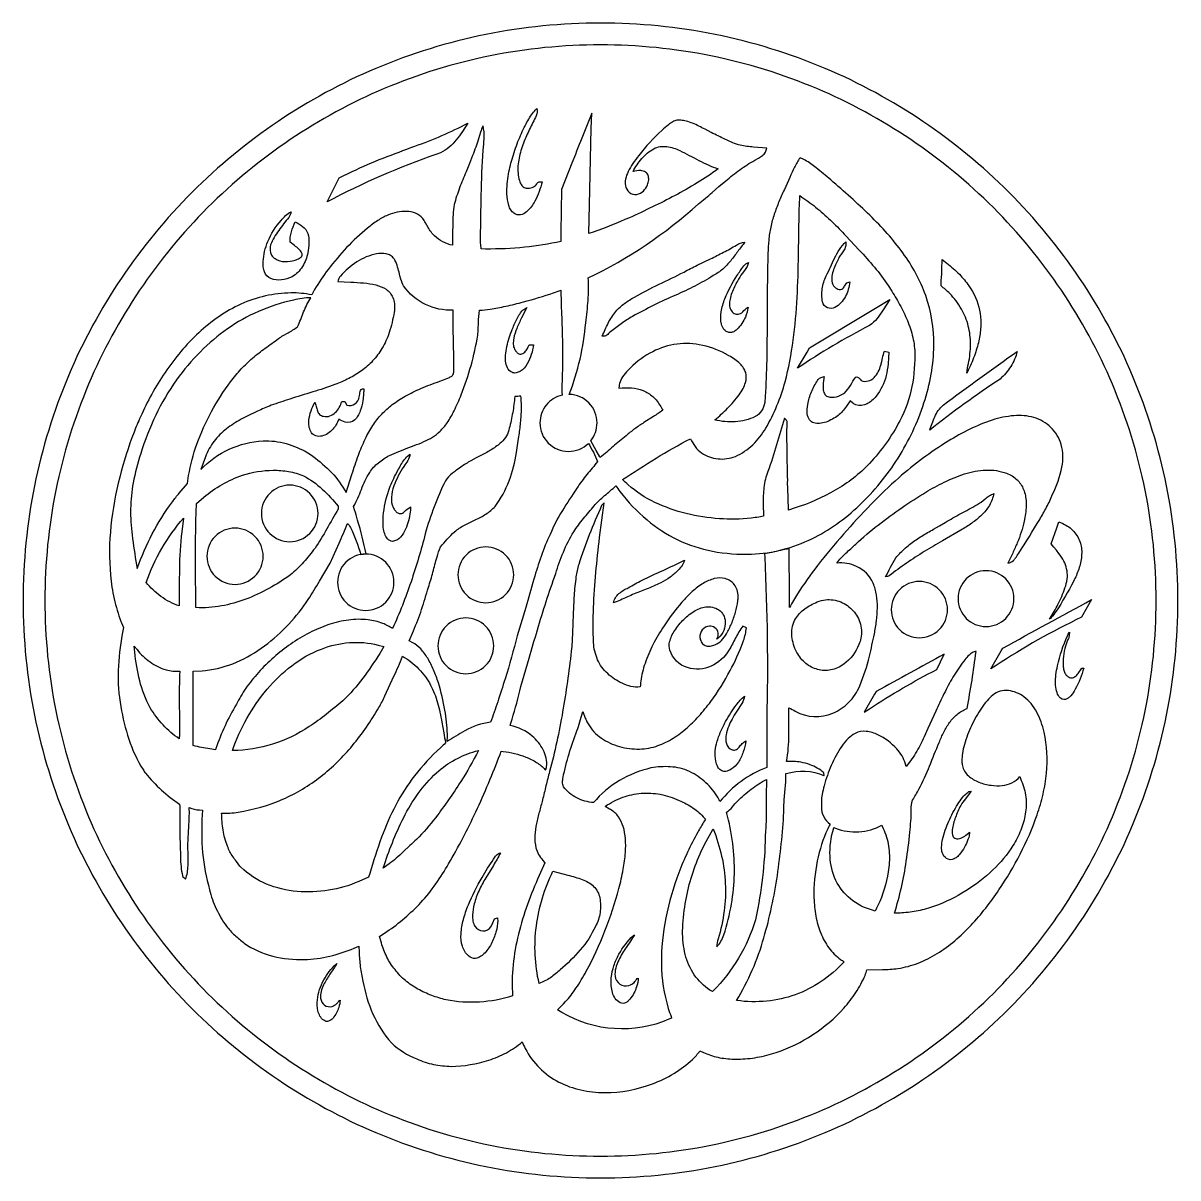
# Model space of a CAD drawing. Extents: x 1.5 to 37.9, y 1.5 to 37.9.
import ezdxf

# ---------------------------------------------------------------- set-up
doc = ezdxf.new("R2010")
doc.units = 0
doc.header["$LTSCALE"] = 100
doc.layers.add('LAYER_1', color=1, linetype='CONTINUOUS')

msp = doc.modelspace()

# ---------------------------------------------------------------- linework, layer by layer
at = {"layer": 'LAYER_1', "color": 2}
for points in [[(37.889764, 19.685039, 0.100596), (36.459146, 26.77114, 0.096579), (32.557723, 32.557723, 0.096579), (26.77114, 36.459146, 0.100596), (19.685039, 37.889764, 0.100596), (12.598939, 36.459146, 0.096579), (6.812355, 32.557723, 0.096579), (2.910932, 26.77114, 0.100596), (1.480315, 19.685039, 0.100596), (2.910932, 12.598939, 0.096579), (6.812355, 6.812355, 0.096579), (12.598939, 2.910932, 0.100596), (19.685039, 1.480315, 0.100596), (26.77114, 2.910932, 0.096579), (32.557723, 6.812355, 0.096579), (36.459146, 12.598939, 0.100596), (37.889764, 19.685039)], [(18.700002, 26.184245, 0.032602), (19.039236, 27.294595, 0.038583), (19.217823, 28.441378, 0.019825), (19.293013, 29.147851, 0.027477), (19.301186, 29.858001, 0.070875), (22.774091, 32.187256, 0.007635), (23.203845, 32.550129), (23.417088, 32.734056), (23.631965, 32.915863, -0.017192), (24.074796, 33.261778, -0.029543), (24.548684, 33.565194), (24.670416, 33.634263, 0.037776), (24.789441, 33.714825, 0.083118), (24.882211, 33.816738, 0.124661), (24.925178, 33.949862), (24.506662, 33.981463, -0.025042), (24.091005, 34.035949, -0.036873), (23.623929, 34.220246, -0.002905), (23.17238, 34.441321), (22.980541, 34.541495, 0.007275), (22.787282, 34.641537, 0.053886), (22.384472, 34.797337, 0.033513), (22.217911, 34.829697, 0.077262), (22.087528, 34.825963, 0.081996), (21.967141, 34.779132, 0.040225), (21.83057, 34.682202, 0.011584), (21.623087, 34.505946, 0.040263), (20.891528, 33.720206, 0.020355), (20.705064, 33.461686, 0.032472), (20.558629, 33.207136, 0.057985), (20.472952, 32.970959, 0.112128), (20.468761, 32.767557, 0.155774), (20.590595, 32.557896, 0.220157), (20.829721, 32.488942, 0.158618), (21.035761, 32.595147, 0.107586), (21.16881, 32.794169, 0.073423), (21.203772, 32.943287, 0.105217), (21.187359, 33.083681, 0.155335), (21.107525, 33.190726, 0.141613), (20.952229, 33.239794, 0.082208), (20.710725, 33.20559, -0.056051), (20.984651, 33.616547, -0.092802), (21.364006, 33.928612, -0.089437), (21.566641, 33.995417, -0.068018), (21.77796, 33.995561, -0.075017), (22.186193, 33.869223, -0.007502), (22.781038, 33.562061, 0.038997), (23.393046, 33.293311, -0.020631), (22.730086, 32.849016, -0.015364), (22.036834, 32.453554, -0.01011), (21.323457, 32.093439, -0.004935), (20.60012, 31.755186), (20.453493, 31.692766, -0.022737), (19.312873, 31.25366), (19.335483, 32.155272), (19.395477, 34.569658), (19.407171, 35.053627), (19.220373, 34.572676, -0.00238), (18.891768, 33.751455), (18.782468, 33.47762), (18.454824, 32.647576), (18.437209, 31.297102), (18.433424, 31.006873, -0.03143), (17.296458, 30.819941, -0.027712), (16.061788, 30.767003), (15.92363, 30.768454), (15.907352, 30.911819, -0.023755), (15.899656, 31.055592, 0.001376), (15.919204, 32.11683), (15.92615, 32.470512, -0.014066), (15.990647, 33.883389), (16.003451, 34.075587, 0.009749), (16.016255, 34.268602, 0.079099), (15.981385, 34.650545, 0.036387), (15.901768, 34.446837), (15.839722, 34.237, -0.017187), (15.653229, 33.717353), (15.549964, 33.461058), (15.444566, 33.205522, 0.008973), (15.241012, 32.691953, 0.02207), (15.069842, 32.167096, 0.030847), (15.024892, 31.527573, 0.001111), (15.020805, 30.885597, -0.150524), (14.455246, 31.182543, -0.059851), (14.34379, 31.304527, -0.027417), (14.254052, 31.445807), (14.170708, 31.591997, 0.034978), (14.078437, 31.728712, 0.128361), (13.85442, 31.893304, 0.087752), (13.570331, 31.950913, 0.107139), (12.981464, 31.835863, 0.041098), (12.667289, 31.666284, 0.026873), (12.338285, 31.427564, 0.034122), (11.680035, 30.810275, 0.025932), (11.095204, 30.119137, 0.032902), (10.67228, 29.48929, 0.010021), (10.581327, 29.320229, 0.053998), (9.929056, 29.382427, 0.105219), (8.346799, 29.027286, 0.043611), (7.649844, 28.632775, 0.036748), (7.018049, 28.126392, 0.030769), (6.453197, 27.532706, 0.026117), (5.957071, 26.876284, 0.043514), (5.178129, 25.4735, 0.012873), (4.977463, 24.992352, 0.030355), (4.526469, 23.577534, 0.036239), (4.250328, 22.038122, 0.048847), (4.235104, 20.484632, 0.03166), (4.35223, 19.737143, 0.037588), (4.566859, 19.027577), (4.584006, 18.98425), (4.64517, 18.832257), (4.60798, 18.625162, 0.035466), (4.476812, 17.482648, 0.059372), (4.56286, 16.337971, 0.040562), (4.813561, 15.30908, 0.060335), (5.264088, 14.352519, 0.017535), (5.341764, 14.238899, 0.072376), (6.415347, 13.259372, -0.014262), (6.419908, 12.719114, 0.016415), (6.426808, 12.178548, -0.008604), (6.439077, 11.736248), (6.442405, 11.588674, 0.046498), (6.504178, 11.003296, 0.129593), (6.546268, 10.946767), (6.600617, 10.899229, 0.052136), (6.659257, 11.109398, 0.033118), (6.681119, 11.325646, 0.01104), (6.681158, 11.653705), (6.680711, 11.762279, -0.017956), (6.681945, 12.111148, -0.003294), (6.710151, 12.633382, 0.020393), (6.720485, 13.156018, 0.098974), (7.044981, 13.079994), (7.138269, 13.078205), (7.128269, 12.926516, 0.039622), (7.14089, 11.734842, 0.048855), (7.362324, 10.565777, 0.060264), (7.568824, 9.964053, 0.0414), (7.893013, 9.415044, 0.057032), (8.155429, 9.131515, 0.003623), (8.450944, 8.881086, 0.092576), (9.355063, 8.471695, 0.067735), (10.345405, 8.365108, 0.058448), (11.150498, 8.470058, 0.035595), (11.923743, 8.724055), (12.068731, 8.782192), (12.074872, 8.598648, 0.023251), (12.110477, 8.137154, 0.032039), (12.196822, 7.682405, 0.061484), (12.511203, 6.647044, 0.077066), (13.093653, 5.738363, 0.099089), (13.89677, 5.236006, 0.07274), (14.422555, 5.060563, 0.028687), (14.976127, 4.993001, 0.071098), (16.163298, 5.192827, 0.044545), (16.717322, 5.42851, 0.051922), (17.216026, 5.76615, 0.022309), (17.313497, 5.558736, 0.156002), (18.372327, 4.502888, 0.064216), (19.064417, 4.253143, 0.053928), (19.812654, 4.169851, 0.091141), (21.320663, 4.445638, 0.046324), (22.001982, 4.77622, 0.052949), (22.58254, 5.216263, 0.043186), (22.819859, 5.481736), (22.931328, 5.437103), (23.042663, 5.390094, 0.058894), (23.508375, 5.260544, 0.043041), (24.024123, 5.224351, 0.041319), (24.622741, 5.28248, 0.03606), (25.225858, 5.437035, 0.064078), (26.380322, 5.998116, 0.065708), (27.356981, 6.832974, 0.037985), (27.737841, 7.329751, 0.043673), (28.0253, 7.866989, 0.036779), (28.085882, 8.043644), (28.573511, 8.049643, 0.030154), (29.059532, 8.08406, 0.056701), (29.698006, 8.252298, 0.046508), (30.297495, 8.552653, 0.036614), (30.855153, 8.959427, 0.028601), (31.368132, 9.446921, 0.040631), (32.24866, 10.561274, 0.028267), (32.916301, 11.690125, 0.037205), (33.451234, 12.927601, 0.025357), (33.638822, 13.580332, 0.031605), (33.749677, 14.240313, 0.079353), (33.67066, 15.536111, 0.066791), (33.438809, 16.167069, 0.048235), (33.260525, 16.43298, 0.060082), (33.035232, 16.648576, 0.132375), (32.546872, 16.84259, 0.089454), (32.287687, 16.82481, 0.111041), (32.053784, 16.70519, 0.040087), (31.872469, 16.52478, 0.027825), (31.695667, 16.294655, 0.040935), (31.380623, 15.73869, 0.041571), (31.158694, 15.144161, 0.028982), (31.098285, 14.86583, 0.042618), (31.079919, 14.617933, 0.049213), (31.096089, 14.476959, 0.153235), (31.282405, 14.160392, 0.093296), (31.614547, 13.957658, 0.061361), (32.001573, 13.858724, 0.062568), (32.352543, 13.853559, 0.079626), (32.658528, 13.94026, 0.107166), (32.908938, 14.130763, 0.034879), (32.95224, 14.011558, -0.076729), (33.094932, 13.481618, -0.068171), (33.079184, 12.952994, -0.054784), (32.933823, 12.43966, -0.043007), (32.687678, 11.955591, -0.062761), (32.056726, 11.190659, -0.051175), (31.199515, 10.526278, -0.054582), (30.211451, 10.046239, -0.032979), (29.698162, 9.901531, -0.039282), (29.187938, 9.834331, -0.01922), (28.952556, 9.825408, 0.03978), (29.325081, 11.465727, 0.013417), (29.439897, 12.375715, 0.022277), (29.484009, 13.090212, -0.081393), (29.523209, 13.385402, 0.012382), (29.723547, 13.738918, 0.025996), (30.060609, 14.465521, -0.002794), (30.36144, 15.208346, -0.01764), (30.510367, 15.534784, -0.039057), (30.693258, 15.839723, -0.063743), (30.929484, 16.095715, -0.083503), (31.238413, 16.275312), (31.241435, 16.28412, 0.016074), (31.525868, 18.072383), (31.526641, 18.078237, 0.102987), (31.404449, 18.038999, 0.066341), (31.304681, 17.962115, 0.019663), (31.176849, 17.816316), (31.135435, 17.76876, 0.030827), (30.798544, 17.270592, 0.019186), (30.513347, 16.741572, 0.007505), (30.256141, 16.196819), (30.130629, 15.923268), (30.003226, 15.651453), (29.885667, 15.386639, -0.010795), (29.760325, 15.124522, -0.04465), (29.458455, 14.631029), (29.323985, 14.453612), (29.301771, 14.529786, 0.112551), (29.027485, 15.005976, 0.094962), (28.430805, 15.452483, 0.086632), (28.064225, 15.559157, 0.145529), (27.712395, 15.495741, 0.072495), (27.494267, 15.333094, 0.045084), (27.294095, 15.09557, 0.051434), (26.960389, 14.485698, 0.035572), (26.736814, 13.84573, 0.021196), (26.674308, 13.570586, 0.03499), (26.648913, 13.355271, 0.024769), (26.651824, 13.179446, 0.1335), (26.721838, 12.87208, 0.114724), (26.929155, 12.632957, 0.032281), (26.869661, 12.534937), (26.848209, 12.486059, 0.058314), (26.521151, 11.477333, 0.058323), (26.415552, 10.310099, 0.038103), (26.476131, 9.734761, 0.049203), (26.628475, 9.20106, 0.064053), (26.884716, 8.736083, 0.078024), (27.256986, 8.366917, 0.016203), (27.364295, 8.294987, -0.058452), (26.642229, 7.670515, -0.062068), (25.825084, 7.254408, -0.062068), (24.930482, 7.053022, -0.058452), (23.976041, 7.072712, 0.031523), (24.47145, 8.03336, 0.035122), (24.835277, 9.051625, 0.033483), (25.260605, 11.016236, 0.021666), (25.467309, 13.01599, -0.024807), (25.472077, 13.318921, -0.005475), (25.511536, 13.771354, 0.026287), (25.532147, 14.225568), (25.541049, 14.227085, -0.182583), (26.731375, 14.164837), (26.74009, 14.163999), (26.7269, 14.256512, 0.08859), (26.293646, 14.507871, 0.047416), (26.000663, 14.58538, 0.056026), (25.554486, 14.610236, 0.03949), (25.62593, 15.452173, 0.006829), (25.619324, 16.298196, -0.029085), (25.825976, 16.195306, 0.232531), (27.013622, 16.131644, 0.098708), (27.509157, 16.47057, 0.093106), (27.860201, 16.994921, 0.044016), (28.160994, 17.927911, 0.01055), (28.319831, 18.632017, 0.017546), (28.385182, 19.041187, 0.027728), (28.413997, 19.458516, 0.042514), (28.385911, 19.861567, 0.063824), (28.280555, 20.227902, 0.189347), (27.756569, 20.760672, 0.130671), (27.137289, 20.862446, -0.050341), (27.420273, 21.174784, 0.006052), (27.730636, 21.461786, -0.024219), (28.439152, 22.064532, -0.013446), (29.191393, 22.61252, -0.018854), (29.93994, 23.100024, -0.020469), (30.515468, 23.41351, -0.038194), (31.161755, 23.674202, -0.065162), (31.833829, 23.797027, -0.101709), (32.486715, 23.696915, -0.100248), (32.819227, 23.49282, -0.108423), (33.023391, 23.188409, -0.084255), (33.103962, 22.789216, -0.055929), (33.065695, 22.300777), (33.041338, 22.182085, -0.047691), (32.824826, 21.506464, -0.011076), (32.680226, 21.181884), (32.526994, 20.861901, 0.176596), (32.704388, 20.946291, 0.038085), (32.771159, 21.02944, 0.009957), (32.872706, 21.177731, 0.010019), (33.53157, 22.242012, 0.014299), (33.750791, 22.629065, 0.0279), (33.936534, 23.033148, 0.063725), (34.231401, 23.889952, 0.120892), (34.208912, 24.599633, 0.131254), (33.884013, 25.14085, 0.121145), (33.349795, 25.453019, 0.091998), (32.72018, 25.511843, 0.057696), (32.033561, 25.371037, 0.036297), (31.328327, 25.084318, 0.024271), (30.642869, 24.705402, 0.041906), (29.089066, 23.552636, 0.016937), (28.212069, 22.711825, 0.028441), (26.527166, 20.785451, 0.023031), (25.895209, 19.893198, 0.012145), (25.640573, 19.467617, 0.010371), (25.642207, 20.393666, -0.006836), (25.637304, 21.320124, 0.006185), (25.090812, 21.203139), (24.855646, 21.153758), (24.861815, 21.056041, -0.018211), (24.927476, 15.941371, 0.00134), (24.926268, 14.421716, 0.062732), (24.117939, 13.981008, 0.062732), (23.450153, 13.347226), (23.43136, 13.397461, 0.073135), (23.067995, 13.882892, 0.068835), (22.567585, 14.254718), (22.492401, 14.295309, 0.090276), (21.89272, 14.441399, 0.059821), (21.27465, 14.404825, 0.077589), (20.279677, 14.005787, 0.086418), (19.465732, 13.311301, -0.092983), (18.938312, 13.461341, -0.122471), (18.523678, 13.813658, -0.136497), (18.48942, 13.95927, -0.027535), (18.502973, 14.110604, -0.038495), (18.939402, 15.575174, 0.02918), (19.033527, 15.855783), (19.124185, 16.183988), (19.205992, 15.97466, 0.021931), (19.255693, 15.86231, 0.114096), (19.647919, 15.392705, 0.086224), (20.20612, 15.104201, 0.0739), (20.833779, 15.000781, 0.08236), (21.434375, 15.086434, 0.055215), (21.918973, 15.309754, 0.042049), (22.370943, 15.636217, 0.031903), (22.786295, 16.040853, 0.024827), (23.16104, 16.49869, 0.037269), (23.772752, 17.474086, 0.033309), (24.174166, 18.362637), (24.195073, 18.420406, 0.061616), (24.284974, 18.824144), (24.174913, 18.875905, 0.050565), (23.94303, 18.504937, -0.017759), (23.735269, 18.118594, -0.148585), (23.175176, 17.614665, -0.187709), (22.426214, 17.568061, -0.253101), (21.875307, 18.122301, -0.134263), (21.862943, 18.378417, -0.083631), (22.023461, 18.736007, -0.056666), (22.313678, 19.090593, -0.065581), (22.674962, 19.365617, -0.048201), (22.863934, 19.449367, -0.067795), (23.048686, 19.484518, -0.085518), (23.271737, 19.457002, -0.102368), (23.45739, 19.356674, -0.119699), (23.580721, 19.186635, -0.113477), (23.616808, 18.949982, -0.10837), (23.540679, 18.676109, -0.13527), (23.348889, 18.470959, 0.199588), (23.393462, 18.661528, 0.199588), (23.290228, 18.8278, 0.182064), (23.116741, 18.87507, 0.199588), (22.895076, 18.758762, 0.199588), (22.820574, 18.51978, 0.04542), (22.831874, 18.457494, 0.123049), (22.903809, 18.322762, 0.136684), (23.013785, 18.256743, 0.099233), (23.147564, 18.248455, 0.066083), (23.290907, 18.286912, 0.097665), (23.503198, 18.428412, 0.061699), (23.657155, 18.639094, 0.032158), (23.812607, 18.952176, 0.029684), (23.94158, 19.314349, 0.041548), (24.016103, 19.672308, 0.032056), (24.023194, 19.811075, 0.074987), (23.989966, 20.019183, 0.084401), (23.904172, 20.184462, 0.169563), (23.612858, 20.375055, 0.123249), (23.273994, 20.37418, 0.077993), (22.925596, 20.224816, 0.046033), (22.580224, 19.964144, 0.029026), (22.250437, 19.629341, 0.034695), (21.687859, 18.886059, 0.027973), (21.338342, 18.292401, 0.033949), (21.089367, 17.701373, 0.048598), (20.95423, 17.143458, 0.024129), (20.939564, 16.966733, -0.113824), (20.646364, 16.975246, -0.043874), (20.367467, 17.07407, -0.075128), (19.911628, 17.379256, -0.099011), (19.587779, 17.818886, -0.022635), (19.505847, 18.084094, -0.056624), (19.466822, 18.358293, -0.020083), (19.464991, 19.464919, -0.013751), (19.537993, 20.568429, -0.007393), (19.657683, 21.668976), (19.795914, 22.766714, 0.054459), (19.721378, 22.676667, 0.030581), (18.999167, 20.82189, 0.041349), (18.912159, 20.430376, 0.019017), (18.85237, 19.845636, 0.008222), (18.824506, 19.258189), (18.803282, 18.670026, -0.013332), (18.763414, 18.083141, -0.014219), (18.49194, 16.173833, -0.02263), (18.080711, 14.289861, 0.017692), (17.966155, 13.844987, -0.012929), (17.855686, 13.398478, -0.009447), (17.758676, 13.026742, 0.015419), (17.665599, 12.651686, 0.041318), (17.615941, 12.27285, 0.066241), (17.649185, 11.889775, 0.079789), (17.73531, 11.678477, 0.027616), (17.865313, 11.489214), (17.924772, 11.40939), (17.750117, 11.01241, 0.017597), (17.384549, 10.101991, 0.025897), (17.098715, 9.161755, 0.034977), (16.929732, 8.198019, 0.044016), (16.914721, 7.217099, -0.12357), (14.818119, 7.091237, -0.026585), (14.363761, 7.234057, -0.036314), (13.928916, 7.43327, -0.048155), (13.536569, 7.700521, -0.060141), (13.209707, 8.047458, -0.065403), (12.94833, 8.444913, -0.04158), (12.776564, 8.89051), (12.716623, 9.089658), (12.952335, 9.246628, 0.031573), (13.513076, 9.676254, 0.022126), (14.02481, 10.163674, 0.030799), (14.492763, 10.750947, 0.021167), (14.896752, 11.382995, 0.022219), (15.753281, 13.021396, 0.020274), (16.516584, 14.830559), (16.554941, 14.933145), (16.556937, 14.932739), (16.61819, 14.927806, -0.068504), (17.326841, 14.750776, -0.046459), (17.672074, 14.577262, -0.079574), (17.934514, 14.352639), (17.95049, 14.332359, 0.061927), (17.983406, 14.444509, 0.094086), (17.973647, 14.715321, 0.066151), (17.876352, 14.978513, 0.091663), (17.535695, 15.409159, 0.136215), (16.833581, 15.740851), (16.858295, 15.819113, 0.017678), (17.142566, 16.835868), (17.175162, 16.970547), (17.435687, 17.866067, -0.002052), (17.696724, 18.761485, -0.015593), (18.274679, 20.534443, -0.027773), (18.513734, 21.211289, -0.038928), (18.840238, 21.849723, -0.030733), (19.1474, 22.269125, -0.004025), (19.483167, 22.666461, -0.042237), (19.815052, 22.992488, 0.014256), (20.165326, 23.300127, 0.015155), (20.294059, 23.124458, 0.053175), (21.15135, 22.227389, 0.062751), (22.121499, 21.59953, 0.064003), (23.216042, 21.239858, 0.056059), (24.446518, 21.147352, 0.055997), (25.423525, 21.290306, 0.048931), (26.348919, 21.633299, 0.040881), (27.128088, 22.094859, 0.035672), (27.849881, 22.687324, 0.062553), (29.065574, 24.174188, 0.062172), (29.884465, 25.912325, 0.035204), (30.110256, 26.818882, 0.040264), (30.195023, 27.720172, 0.088763), (29.93731, 29.302793, 0.039374), (29.626833, 29.998196, 0.032522), (29.218092, 30.644032, 0.024829), (28.728201, 31.25108, 0.017387), (28.174272, 31.830117, 0.010594), (27.573418, 32.391921, 0.004417), (26.942753, 32.947273, 0.013672), (26.481801, 33.329089, 0.03921), (26.138076, 33.564449, 0.011684), (25.978928, 33.643653, 0.046148), (25.798649, 33.344051, 0.010639), (25.653105, 33.025243), (25.481314, 32.641707, 0.007423), (25.311821, 32.256384, 0.01902), (25.163271, 31.863604, 0.03056), (25.054309, 31.457695, 0.028382), (24.988872, 31.0461, 0.018685), (24.962565, 30.631295, 0.005943), (24.940424, 28.929573, -0.004264), (24.924666, 27.265038, -0.009097), (24.878982, 26.121395), (24.866334, 25.922514, -0.098493), (24.764446, 25.667862, -0.131231), (24.56285, 25.483906, -0.100929), (23.934836, 25.31861, -0.074861), (23.285165, 25.377659, 0.024831), (23.693998, 25.749183, 0.039307), (24.051961, 26.169596, 0.033968), (24.178309, 26.371167, 0.049147), (24.254555, 26.553794, 0.147786), (24.262128, 26.872879, 0.072286), (24.196151, 27.014668, 0.055325), (24.085462, 27.148174, 0.062849), (23.735336, 27.401004), (23.658111, 27.443717), (23.624309, 27.461499, 0.07616), (22.799799, 27.748968, 0.087295), (21.999678, 27.753325, 0.08523), (21.242688, 27.481703, 0.071943), (20.547569, 26.941235, 0.050763), (20.380895, 26.736057, 0.081775), (20.286271, 26.525554, 0.02636), (20.272765, 26.451815), (20.263399, 26.377468), (20.366463, 26.38504, -0.060209), (20.761029, 26.374872, -0.078056), (21.109325, 26.266011, -0.086882), (21.401997, 26.048987, -0.078198), (21.62969, 25.71433), (21.645152, 25.681143, -0.015322), (21.353961, 25.482995), (21.056436, 25.294092, 0.014161), (20.764632, 25.097527, 0.028859), (20.490604, 24.876392, 0.025225), (20.07992, 24.538174, -0.014304), (19.676591, 24.190965, 0.039003), (19.676591, 24.190965), (19.665751, 24.209707), (19.549374, 24.415465), (19.378018, 24.72133, 0.171348), (19.575849, 25.284424, 0.196347), (19.32014, 25.912885, 0.195813), (18.700002, 26.184245)], [(17.577095, 35.086446, -0.03045), (17.680787, 35.200304, -0.158088), (17.658452, 34.96788, -0.02358), (17.552644, 34.752818, 0.011605), (17.353323, 34.335313, 0.030398), (17.176956, 33.869926, 0.056026), (17.082896, 33.388655, 0.092885), (17.130497, 32.923497, 0.070413), (17.188307, 32.79606, 0.11926), (17.277515, 32.709528, 0.141595), (17.403964, 32.680643, 0.097705), (17.573498, 32.726144, 0.15189), (17.675883, 32.824736, -0.24026), (17.748485, 32.881673, -0.045992), (17.795871, 32.887871), (17.844788, 32.889574, -0.02536), (17.749595, 32.576341, -0.038668), (17.615378, 32.277802, -0.031165), (17.507818, 32.107934, -0.060562), (17.354729, 31.940008, -0.131732), (17.166903, 31.84551, -0.197798), (16.955134, 31.895925, -0.10371), (16.856957, 31.998714, -0.065837), (16.791407, 32.1432, -0.065686), (16.736814, 32.503763, -0.050145), (16.784031, 33.136738, -0.028017), (16.916357, 33.670362, -0.022371), (17.11093, 34.219688, -0.025915), (17.34032, 34.714965, -0.045647), (17.577095, 35.086446)], [(11.448865, 33.014541), (11.856409, 33.211755, -0.019476), (12.834527, 33.632664, -0.003281), (13.831776, 34.009029, 0.037296), (15.50304, 34.737741), (15.505181, 34.738267), (15.329466, 34.467985, -0.024321), (15.137404, 34.205671, -0.04694), (14.91306, 33.976049, -0.069016), (14.640497, 33.80384), (14.528862, 33.758163, 0.038649), (11.067883, 32.253185), (11.448865, 33.014541)], [(25.972934, 32.450421), (26.027965, 32.400294, -0.031666), (26.528984, 32.038476, -0.021391), (26.988067, 31.626192, -0.011007), (27.420691, 31.183871), (27.842332, 30.731948, -0.013359), (28.323371, 30.192951, -0.029154), (28.756598, 29.615541, -0.011514), (29.047483, 29.138903, -0.024286), (29.304859, 28.640455, -0.038141), (29.497056, 28.117385, -0.051885), (29.592406, 27.566886, -0.056536), (29.5023, 26.42739, -0.074971), (29.121651, 25.352051, -0.069372), (28.168155, 24.008438, -0.073054), (27.084949, 23.158509, -0.052669), (25.820969, 22.601909), (25.617371, 22.535476), (25.605185, 22.924083), (25.59002, 23.201374, -0.029047), (25.587722, 23.478839, -0.003007), (25.568039, 24.378667, -0.007663), (25.567562, 25.278495, 0.219277), (25.546177, 25.366966, 0.038199), (25.515767, 25.402237), (25.48311, 25.435413), (25.238129, 24.589594, -0.016913), (24.964953, 23.752357, 0.066074), (24.837912, 23.251485, 0.036087), (24.815188, 22.733327), (24.822463, 22.34026), (24.679578, 22.316656, -0.012675), (24.433235, 22.282362, -0.045056), (23.43339, 22.263599, -0.043634), (22.390117, 22.426965, -0.051334), (21.39974, 22.779811, -0.068637), (20.558585, 23.329488, -0.02148), (20.378909, 23.502813, -0.002642), (21.434974, 24.171282, -0.022571), (22.522913, 24.785402, 0.012965), (22.670364, 24.538855, 0.108504), (22.87053, 24.336441, 0.126492), (23.390254, 24.151258, 0.119119), (23.937356, 24.228015, 0.089992), (24.486843, 24.597767, 0.06931), (24.895756, 25.121577, 0.068097), (25.504748, 26.577456, 0.030679), (25.760393, 27.891929, 0.019751), (25.883389, 29.234486, 0.00935), (25.928414, 30.584967), (25.950142, 31.923213, -0.012082), (25.972934, 32.450421)], [(9.61421, 31.670733, -0.006105), (9.757711, 31.823838, -0.099748), (9.928591, 31.942616, -0.142146), (9.853401, 31.763359, 0.00757), (9.538952, 31.350359, 0.06111), (9.284572, 30.899764, 0.101535), (9.2843, 30.655192, 0.093302), (9.331311, 30.544476, 0.124982), (9.422966, 30.463335, 0.134662), (9.733227, 30.36959, 0.088122), (10.058797, 30.41833, 0.049638), (10.198487, 30.475807, 0.157185), (10.271465, 30.54566, 0.22368), (10.266032, 30.638374, 0.085707), (10.170492, 30.764433, 0.035959), (10.039286, 30.87708), (9.898624, 30.978223, -0.06102), (9.903315, 31.143757, -0.037666), (9.941055, 31.308269, -0.014055), (10.056632, 31.62769, -0.054424), (10.292622, 31.478127, -0.120416), (10.462004, 31.259913, -0.071649), (10.492023, 30.953511, -0.033449), (10.457204, 30.646175, -0.097121), (10.289394, 30.215232, -0.056247), (10.142326, 30.030271, -0.073967), (9.960671, 29.894505, -0.095172), (9.630748, 29.792648, -0.118304), (9.293346, 29.834112, -0.219389), (9.089449, 30.044198, -0.063997), (9.052318, 30.200256, -0.041433), (9.047699, 30.373995, -0.078806), (9.193855, 31.000831, -0.078401), (9.61421, 31.670733)], [(23.969503, 30.889956, -0.133383), (24.237571, 30.980402, 0.013905), (24.014011, 30.691195, -0.012303), (23.789837, 30.399382, -0.039348), (23.539714, 30.135051, -0.065702), (23.238307, 29.928287, -0.023625), (22.659808, 29.599535, -0.011522), (22.059241, 29.312056, 0.021499), (21.368706, 28.994202, 0.001954), (20.69329, 28.644064, 0.021674), (20.339066, 28.410526, 0.01162), (20.000779, 28.153695, 0.035956), (19.942071, 28.103696), (19.912934, 28.076624), (19.882955, 28.051603, -0.101466), (19.817504, 28.018, -0.155151), (19.739794, 28.023474, -0.010767), (19.926747, 28.429528, -0.066735), (20.172954, 28.800438, -0.060779), (20.444564, 29.051275, -0.024758), (20.755404, 29.252667, -0.016563), (21.533388, 29.654838, 0.006443), (22.319137, 30.041072, -0.010595), (22.731626, 30.253779), (23.149224, 30.45632, 0.007275), (23.564369, 30.663458, 0.016197), (23.969503, 30.889956)], [(26.800569, 29.91739, 0.010887), (26.933114, 30.198901), (26.998048, 30.34111), (27.065709, 30.481792, -0.031229), (27.220065, 30.751095, -0.052032), (27.41789, 30.991844, -0.128948), (27.412416, 30.845721, -0.070445), (27.34917, 30.713696), (27.262121, 30.588209, 0.043403), (27.185237, 30.4617), (27.094808, 30.26757, 0.030762), (27.015923, 30.065114, 0.064355), (26.977289, 29.85663, 0.095784), (27.007614, 29.644418, 0.101433), (27.131909, 29.52237, 0.233424), (27.299111, 29.5033, 0.052753), (27.380976, 29.59579), (27.452216, 29.697269), (27.54702, 29.728326, -0.096252), (27.405154, 29.266425, -0.065164), (27.263755, 29.070618, -0.08151), (27.072452, 28.924664, -0.248776), (26.838505, 28.9169, -0.238402), (26.688329, 29.097928, -0.089958), (26.677228, 29.516241, -0.073654), (26.800569, 29.91739)], [(7.080338, 23.813935, -0.092032), (7.975918, 24.453764, -0.092032), (9.044716, 24.716658, -0.080954), (9.775387, 24.631824, -0.062836), (10.456011, 24.343524, -0.043234), (11.06912, 23.856927, -0.062054), (11.566288, 23.254914), (11.667875, 23.092858), (11.723883, 23.263164), (11.848256, 23.660689, -0.01404), (12.052313, 24.266966, -0.023335), (12.266397, 24.775298, -0.033755), (12.505796, 25.200529, -0.04161), (12.785798, 25.557508, -0.042365), (13.121692, 25.861078, -0.035587), (13.528764, 26.126088, -0.025503), (14.022304, 26.367383, -0.016117), (14.617598, 26.59981), (14.73857, 26.641722), (14.78796, 26.66348), (14.842118, 26.684408, 0.03574), (14.949906, 26.732304, 0.114606), (15.032256, 26.802472, 0.176741), (15.05949, 26.91197, 0.007213), (15.048865, 27.874525, -0.010609), (15.044779, 28.837488, -0.124596), (14.163544, 29.022262, -0.128037), (13.475597, 29.601374, -0.044248), (13.392055, 29.813016), (13.360944, 29.922949), (13.332368, 30.033853, 0.020235), (13.269105, 30.253259, 0.052573), (13.174837, 30.460611, 0.11695), (13.066768, 30.56518, 0.085284), (12.926928, 30.617597, 0.088764), (12.623444, 30.616439, 0.091705), (11.999517, 30.357633, 0.071404), (11.487966, 29.912487, 0.151459), (11.404603, 29.739767), (11.606763, 29.729495), (11.810082, 29.721224, -0.013585), (12.216515, 29.695682, -0.037674), (12.60043, 29.634178, -0.088398), (12.924923, 29.496206, -0.147839), (13.137355, 29.236869, -0.06926), (13.185096, 29.04766, -0.054134), (13.185082, 28.811274), (13.180285, 28.77374, -0.03547), (13.02216, 28.130411, -0.051883), (12.795924, 27.631699, -0.054364), (12.501298, 27.236515, -0.049213), (12.148782, 26.926957, -0.038568), (11.748875, 26.685121, -0.026276), (11.312076, 26.493106, -0.01642), (10.610671, 26.259336, 0.004089), (9.885317, 26.036962, 0.005209), (9.298739, 25.839696, 0.007344), (8.870607, 25.653966, 0.019575), (8.354673, 25.398684, 0.040528), (7.890326, 25.095306, 0.062247), (7.506068, 24.711255, 0.074894), (7.230402, 24.213957), (7.080338, 23.813935)], [(24.201066, 30.231771, -0.101604), (24.270808, 30.296882), (24.353626, 30.345646, -0.121233), (24.224495, 30.093378), (24.155207, 29.997368, 0.023271), (24.001009, 29.752612, 0.039857), (23.825681, 29.384638, 0.037595), (23.768571, 29.190136, 0.063797), (23.752355, 29.00766, 0.109051), (23.792423, 28.851488, 0.140454), (23.904168, 28.735895, 0.172252), (24.020574, 28.712706, 0.129662), (24.170053, 28.781567, -0.08867), (24.337825, 28.928478, -0.070912), (24.252549, 28.619575, -0.04128), (24.145591, 28.423286, -0.065125), (23.981561, 28.226916, -0.063116), (23.885617, 28.15997, -0.102184), (23.784372, 28.130527, -0.1304), (23.680816, 28.151095, -0.104364), (23.577939, 28.234182, -0.118117), (23.497063, 28.400257, -0.098873), (23.49139, 28.784225, -0.051561), (23.608481, 29.201371, -0.052502), (23.98664, 29.925209, -0.010437), (24.201066, 30.231771)], [(30.449127, 30.124304), (30.461129, 30.436484), (30.601656, 30.32531, -0.032491), (30.999568, 29.969076, -0.04124), (31.302818, 29.604195, -0.103629), (31.638656, 28.833967, -0.051064), (31.677906, 28.421359, -0.043928), (31.635819, 27.985579, -0.034912), (31.515724, 27.522997, -0.026455), (31.320954, 27.029981, -0.007687), (31.238957, 26.85585, -0.030651), (31.286301, 27.158078, 0.050704), (31.351595, 27.768191, 0.062575), (31.282078, 28.339568, 0.067549), (31.066592, 28.871931, 0.062172), (30.693977, 29.364999, 0.048924), (30.420585, 29.601919, -0.020442), (30.431847, 29.863158), (30.441653, 29.993649), (30.449127, 30.124304)], [(6.661255, 23.373665), (6.699645, 23.627697, -0.048507), (6.959845, 24.614664, -0.036834), (7.420761, 25.638745, -0.038157), (8.024052, 26.581815, -0.023731), (8.360857, 26.986057, -0.030061), (8.71138, 27.32575, -0.018855), (9.11582, 27.639837, 0.004516), (9.529212, 27.942291, -0.024943), (9.678792, 28.038858), (9.834195, 28.125975, 0.043867), (10.133456, 28.316606, 0.016153), (10.232875, 28.547514), (10.325654, 28.782253, -0.018127), (10.427218, 29.013008, -0.035154), (10.552995, 29.231963, 0.048679), (10.007451, 29.158891, 0.047303), (8.897212, 28.795418, 0.048964), (7.923064, 28.24981, 0.045608), (7.068772, 27.528411, 0.038673), (6.318101, 26.637568, 0.045135), (5.662093, 25.523861, 0.033965), (5.187995, 24.317447, 0.032895), (4.951629, 23.395784, 0.041212), (4.870451, 22.577009, 0.033007), (4.916125, 21.751494, 0.015114), (5.060316, 20.809613), (5.081017, 20.692451, -0.07465), (6.185817, 22.796056, -0.016103), (6.404801, 23.071659), (6.661255, 23.373665)], [(19.303086, 24.638937, -0.039759), (19.595423, 24.062798, -0.002834), (19.258469, 23.654438, 0.028761), (18.943216, 23.229296, 0.007079), (18.483427, 22.519486, 0.043223), (18.097601, 21.767995, 0.029521), (17.81271, 21.076029, 0.010503), (17.583803, 20.362814, -0.011666), (17.330105, 19.465165), (17.058018, 18.572421, -0.012701), (16.677849, 17.219903, -0.005282), (16.443245, 16.486822, -0.009969), (16.216213, 15.845048, 0.108663), (15.404883, 15.574613, 0.024839), (14.848631, 15.236819, 0.037398), (14.859775, 15.473999, 0.033624), (14.779979, 16.222246, 0.034283), (14.573656, 17.086153, 0.024329), (14.421635, 17.498555, 0.0346), (14.236288, 17.864365, 0.053093), (14.01705, 18.158411, 0.083961), (13.763356, 18.355526), (13.647741, 18.41534), (13.78641, 18.727242, 0.024148), (14.045944, 19.406435, 0.008948), (14.260188, 20.101828, 0.01755), (14.400566, 20.579805, -0.007049), (14.530887, 21.060654, -0.02107), (14.638317, 21.375154, -0.007716), (14.853875, 21.618296, -0.020325), (15.082919, 21.849178, -0.0595), (15.394959, 22.063093, -0.013957), (15.737494, 22.230372, 0.030979), (16.072162, 22.40797, 0.076204), (16.360604, 22.652839, 0.074213), (16.803911, 23.459633, 0.0483), (17.040038, 24.352242), (17.103258, 24.793625, 0.009143), (17.161268, 25.236133, 0.021619), (17.191899, 25.68007, 0.033906), (17.172982, 26.125745, 0.008647), (16.981738, 26.113758, -0.025435), (16.915811, 25.610857, -0.013782), (16.810654, 25.114494, -0.06746), (16.72014, 24.875847, -0.087219), (16.5622, 24.676431, -0.045908), (16.260912, 24.450503, -0.019673), (15.932756, 24.266155), (15.765275, 24.179133), (15.599084, 24.089979, 0.032963), (15.281246, 23.88857), (15.148191, 23.792718, 0.012868), (15.015289, 23.695079, 0.091653), (14.793056, 23.457045, 0.044655), (14.160479, 21.791968, -0.019155), (13.710702, 20.274684, -0.02408), (13.131793, 18.802349, 0.055614), (12.818565, 18.962162, 0.061377), (12.35512, 19.07522, 0.061207), (11.741372, 19.069804, 0.048631), (11.118632, 18.925364, 0.038846), (10.505011, 18.664703, 0.032471), (9.91862, 18.310621, 0.057338), (8.899967, 17.413398, 0.031216), (8.503927, 16.915861, 0.038252), (8.20756, 16.416108, 0.05341), (7.560425, 15.014362), (7.54744, 14.976417), (7.368601, 15.00402, -0.011537), (7.104734, 15.049631, -0.027015), (6.846214, 15.115112), (6.846214, 15.200728), (6.846214, 17.45211), (7.129234, 17.470882), (7.235431, 17.480158, 0.074569), (8.205384, 17.7412, 0.057437), (9.090115, 18.254427, 0.046074), (9.856233, 18.940549, 0.041803), (10.470345, 19.720281, 0.011844), (10.822857, 20.289657), (11.162687, 20.865715), (11.441994, 21.487735, 0.014852), (11.703728, 22.116702), (11.761551, 22.056836, -0.086199), (11.805071, 21.985937, -0.029936), (12.127363, 21.137491), (12.295834, 21.155153, 0.018678), (12.028462, 22.216955, 0.014335), (11.930541, 22.544124), (11.897152, 22.652839, 0.043068), (12.037835, 22.913799, 0.013063), (12.148534, 23.189317, -0.016829), (12.261175, 23.463711, -0.04682), (12.407681, 23.7213, -0.080666), (12.682247, 24.02934, -0.052021), (13.029419, 24.25589, -0.017412), (13.63691, 24.505279), (13.809344, 24.56981, 0.014474), (14.117566, 24.693367, 0.036637), (14.386313, 24.83446, 0.051539), (14.626847, 25.022946, 0.049055), (14.850433, 25.288679, 0.035806), (15.068333, 25.661512, 0.022872), (15.291811, 26.171301, 0.024515), (15.604212, 27.096553, 0.030259), (15.813569, 28.050172, 0.024776), (15.830783, 28.246329), (15.836044, 28.443353, -0.046107), (15.870779, 28.835308, 0.024409), (16.20133, 28.868393, 0.017404), (16.702689, 28.963217, 0.010357), (17.257993, 29.098823, 0.02081), (18.203995, 29.386795, -0.006533), (18.437591, 29.469519, 0.007199), (18.451357, 28.816102), (18.474981, 28.162685, -0.006514), (18.490535, 27.509268, -0.013374), (18.480089, 26.85585, -0.011885), (18.469992, 26.508541, 0.030217), (18.472602, 26.161559, 0.167999), (17.974338, 25.848692, 0.171778), (17.775563, 25.284424, 0.199589), (18.039208, 24.647926, 0.199589), (18.675706, 24.38428, 0.195914), (19.303086, 24.638937)], [(26.197136, 27.513093), (26.277287, 27.649032), (28.35875, 28.903539), (28.803377, 29.171517), (28.597383, 28.854397, -0.023617), (28.40731, 28.57922, -0.083523), (28.16827, 28.355005, 0.030799), (25.897998, 27.005742), (26.197136, 27.513093)], [(17.190962, 28.793354, -0.072303), (17.27126, 28.862755), (17.362592, 28.918671), (17.197296, 28.592238, 0.017065), (17.04451, 28.26024, 0.050042), (16.950538, 27.952294, 0.057027), (16.935747, 27.770277, 0.112312), (16.97578, 27.609856, 0.064507), (17.043691, 27.512525, 0.102767), (17.111464, 27.462841, 0.240632), (17.238936, 27.472205, 0.10638), (17.342878, 27.569532, 0.062872), (17.407971, 27.686403), (17.431244, 27.749412), (17.568547, 27.748323, -0.069159), (17.502569, 27.438247, -0.031643), (17.375476, 27.147661, -0.136901), (17.158114, 26.912322, -0.099142), (17.02118, 26.860502, -0.158396), (16.891358, 26.879979, -0.153127), (16.75116, 27.019136, -0.098849), (16.692104, 27.228091, -0.053845), (16.697194, 27.483463, -0.03169), (16.749434, 27.761869, -0.035671), (16.927382, 28.294256, -0.030808), (17.089979, 28.638197, -0.024427), (17.190962, 28.793354)], [(28.640544, 27.546726), (28.780572, 27.519484), (28.766751, 27.334393), (28.75033, 27.146946, -0.030378), (28.692564, 26.77499, -0.101823), (28.375851, 26.128402, -0.045185), (28.241378, 25.986131, -0.065749), (28.088708, 25.882893, -0.20175), (27.736617, 25.856081, -0.082404), (27.641896, 25.909443), (27.555193, 25.976454), (27.438927, 25.810458, -0.02109), (27.315348, 25.649272, -0.050974), (27.178143, 25.520928, -0.038909), (26.997758, 25.402943, -0.042046), (26.795802, 25.312387, -0.059553), (26.593885, 25.266334, -0.100491), (26.413616, 25.281854, -0.154095), (26.276603, 25.37602, -0.133623), (26.204455, 25.565904, -0.076254), (26.218782, 25.868578, -0.055218), (26.336372, 26.263088, -0.045522), (26.530321, 26.626466, -0.163068), (26.618451, 26.708399, -0.032955), (26.675286, 26.731666), (26.733552, 26.750693), (26.724481, 26.684768), (26.706855, 26.532018, 0.040513), (26.704112, 26.359283, 0.09986), (26.742494, 26.2071, 0.204538), (26.848245, 26.116005, 0.132961), (27.12268, 26.108338, 0.105689), (27.375936, 26.226543, 0.062042), (27.564592, 26.467505, -0.016207), (27.731181, 26.72563, -0.174614), (27.788715, 26.731121, -0.124797), (27.833478, 26.703359, -0.035974), (27.87109, 26.659353), (27.907169, 26.616114, 0.302677), (28.309272, 26.716912, 0.085019), (28.442251, 26.898749, 0.047816), (28.521902, 27.108731), (28.551052, 27.219089), (28.578056, 27.330257, -0.026765), (28.640544, 27.546726)], [(30.484145, 25.843688, -0.004607), (32.819632, 27.54047, -0.087165), (32.620585, 27.061148, -0.071822), (32.281504, 26.666887, 0.021812), (30.065424, 25.054158, -0.032295), (30.223649, 25.480791, -0.042214), (30.335302, 25.675842, -0.060139), (30.484145, 25.843688)], [(12.075319, 26.106675, 0.067041), (12.0937, 26.186096), (12.099541, 26.229985), (12.107534, 26.272106, -0.158775), (12.143128, 26.337378, -0.120819), (12.177306, 26.353697, -0.088726), (12.226789, 26.354584, 0.022601), (12.215116, 26.200809, -0.024885), (12.19316, 25.993534, -0.04783), (12.112365, 25.66369, -0.046346), (12.039009, 25.505197, -0.077437), (11.937871, 25.378934, -0.259517), (11.63482, 25.306927, -0.09578), (11.436205, 25.406536, -0.110011), (11.211903, 25.050797, -0.071899), (11.043683, 24.922831, -0.102195), (10.852305, 24.862408, -0.147533), (10.663446, 24.894208, -0.14833), (10.549329, 25.010302, -0.089815), (10.496788, 25.178986, -0.055277), (10.492654, 25.368557, -0.063421), (10.55902, 25.663756, -0.038519), (10.681581, 25.93777, -0.029186), (10.719448, 25.804927, 0.030535), (10.759359, 25.667385, 0.105231), (10.828078, 25.553749, 0.163683), (10.952373, 25.492623, 0.140836), (11.154132, 25.503946, 0.106362), (11.322943, 25.609767, 0.135194), (11.527195, 25.962288), (11.619276, 25.957929), (11.689562, 25.844055, 0.233937), (11.943737, 25.884033, 0.214069), (12.075319, 26.106675)], [(13.226053, 23.651014), (13.320696, 23.827019, -0.015244), (13.419681, 24.0019, -0.035643), (13.534909, 24.164522, -0.055707), (13.678283, 24.30375, -0.113675), (13.605845, 24.098116, -0.011533), (13.482696, 23.913476, 0.058697), (13.170435, 23.295601, 0.066859), (13.093255, 22.941163, 0.129232), (13.14683, 22.621257, 0.055282), (13.209902, 22.519347, 0.093754), (13.291213, 22.446461, 0.163827), (13.38682, 22.42525, 0.154997), (13.49278, 22.478365, -0.056604), (13.699532, 22.635404, -0.024317), (13.686509, 22.478906, -0.068209), (13.539659, 21.934863, -0.080844), (13.383565, 21.686561, -0.160346), (13.159339, 21.552709), (13.128524, 21.547873, -0.147084), (13.038842, 21.573764, -0.123607), (12.921097, 21.699876, -0.076952), (12.854191, 21.882616, -0.045165), (12.828966, 22.104004, -0.028479), (12.836266, 22.346061, -0.057925), (13.007583, 23.161359, -0.036209), (13.226053, 23.651014)], [(6.949934, 22.748032), (7.175941, 22.941944, -0.049898), (7.754907, 23.341824, -0.034953), (8.394279, 23.639027, -0.068653), (9.363508, 23.791859, -0.045554), (9.851979, 23.753804, -0.054121), (10.324156, 23.619412, -0.058024), (10.914506, 23.192859, -0.040105), (11.411686, 22.658833), (11.41441, 22.562938, 0.00775), (11.057258, 21.944119, -0.021408), (10.68376, 21.335925, -0.018399), (10.322317, 20.890574, -0.039174), (9.912245, 20.489765, -0.027225), (9.231909, 20.064668, -0.035661), (8.501616, 19.726764, -0.045834), (7.730868, 19.512781, -0.056118), (6.929165, 19.459444), (6.917178, 20.828052, -0.009184), (6.931344, 22.196251), (6.949934, 22.748032)], [(10.779071, 22.430006, 0.199589), (10.517712, 23.060983, 0.199589), (9.886734, 23.322342, 0.199589), (9.255757, 23.060983, 0.199589), (8.994398, 22.430006, 0.199589), (9.255757, 21.799028, 0.199589), (9.886734, 21.537669, 0.199589), (10.517712, 21.799028, 0.199589), (10.779071, 22.430006)], [(31.547345, 22.700787, 0.03158), (31.682827, 22.790347), (31.811872, 22.889715, -0.022497), (31.943778, 22.983975, -0.049558), (32.087841, 23.058211, -0.0872), (31.944442, 22.684015, -0.065067), (31.69827, 22.375917, -0.040518), (31.387533, 22.121146, -0.020489), (31.050438, 21.906933), (30.469673, 21.570757, 0.00631), (29.892893, 21.226818, 0.012478), (29.330007, 20.861833, 0.018646), (28.790924, 20.462522, -0.051108), (28.665608, 20.434735, 0.018014), (28.828952, 20.732414, -0.031094), (28.999595, 21.025094, -0.053499), (29.147804, 21.195897, -0.040884), (29.465429, 21.478592, -0.024843), (29.816818, 21.716642, -0.00863), (30.184859, 21.931605), (30.369777, 22.037164), (30.55244, 22.145034, -0.016225), (31.04785, 22.426384, 0.009149), (31.547345, 22.700787)], [(5.355623, 20.253843, -0.04276), (5.854163, 21.322507, -0.04276), (6.533884, 22.286128), (6.481451, 21.846066, 0.024659), (6.409269, 20.68236, 0.002661), (6.400655, 19.51502, -0.079186), (5.828081, 19.811898, -0.058426), (5.355623, 20.253843)], [(9.049186, 21.080494, 0.199589), (8.789606, 21.707175, 0.199589), (8.162925, 21.966755, 0.199589), (7.536243, 21.707175, 0.199589), (7.276663, 21.080494, 0.199589), (7.536243, 20.453812, 0.199589), (8.162925, 20.194232, 0.199589), (8.789606, 20.453812, 0.199589), (9.049186, 21.080494)], [(33.897242, 21.476344), (34.067456, 21.977574), (34.131048, 22.164835), (34.265653, 22.108337, -0.106921), (34.605492, 21.863615, -0.117557), (34.815521, 21.493971, -0.092092), (34.851475, 21.0861, -0.0594), (34.762525, 20.672919, -0.038371), (34.597842, 20.287341, -0.025823), (34.048164, 19.343588, -0.040265), (33.898557, 19.146916, -0.053931), (33.841729, 19.09984), (33.894307, 19.180102, 0.030134), (34.134631, 19.617286, 0.035676), (34.352226, 20.14946, 0.062094), (34.404937, 20.431793, 0.071487), (34.382391, 20.687449, 0.061441), (34.291346, 20.929361, 0.040565), (34.138562, 21.170463), (34.060931, 21.271619), (33.981846, 21.370716), (33.897242, 21.476344)], [(13.173093, 20.260803, 0.199589), (12.912583, 20.88973, 0.199589), (12.283656, 21.150241, 0.199589), (11.654728, 20.88973, 0.199589), (11.394218, 20.260803, 0.199589), (11.654728, 19.631876, 0.199589), (12.283656, 19.371366, 0.199589), (12.912583, 19.631876, 0.199589), (13.173093, 20.260803)], [(16.950362, 20.494486, 0.199589), (16.692368, 21.11734, 0.199589), (16.069514, 21.375334, 0.199589), (15.446661, 21.11734, 0.199589), (15.188666, 20.494486, 0.199589), (15.446661, 19.871633, 0.199589), (16.069514, 19.613638, 0.199589), (16.692368, 19.871633, 0.199589), (16.950362, 20.494486)], [(20.56198, 20.086573, -0.020456), (20.99445, 20.323048, -0.007264), (21.664369, 20.636051, 0.016147), (22.328945, 20.961065, -0.133758), (22.255185, 20.78746, -0.018965), (22.131162, 20.641235, -0.052972), (21.877771, 20.418968, -0.036459), (21.58944, 20.245943, -0.021632), (21.124509, 20.041635), (20.968442, 19.979781, 0.021251), (20.531604, 19.796505, -0.015886), (20.097219, 19.608735, -0.096212), (20.157655, 19.77105, -0.072372), (20.26769, 19.902412, -0.076937), (20.56198, 20.086573)], [(32.718319, 19.744045, 0.199589), (32.460792, 20.365771, 0.199589), (31.839066, 20.623298, 0.199589), (31.21734, 20.365771, 0.199589), (30.959812, 19.744045, 0.199589), (31.21734, 19.122319, 0.199589), (31.839066, 18.864792, 0.199589), (32.460792, 19.122319, 0.199589), (32.718319, 19.744045)], [(30.624598, 19.397593, 0.199589), (30.364893, 20.024576, 0.199589), (29.737911, 20.28428, 0.199589), (29.110928, 20.024576, 0.199589), (28.851224, 19.397593, 0.199589), (29.110928, 18.770611, 0.199589), (29.737911, 18.510907, 0.199589), (30.364893, 18.770611, 0.199589), (30.624598, 19.397593)], [(26.45949, 19.616363, -0.076999), (26.715717, 19.700271, -0.125903), (27.201487, 19.659762, -0.113057), (27.606968, 19.406519, -0.115776), (27.862358, 19.000102, -0.12907), (27.897855, 18.500072, -0.069403), (27.830345, 18.296724, -0.140059), (27.356091, 17.675555, -0.110756), (26.943783, 17.494774, -0.112853), (26.530328, 17.51076, -0.105429), (26.159461, 17.702186, -0.097627), (25.874917, 18.047723, -0.102198), (25.721407, 18.553978, -0.060875), (25.729481, 18.814745, -0.075811), (25.804797, 19.055916, -0.109013), (26.083923, 19.388645, -0.059228), (26.45949, 19.616363)], [(31.989765, 17.52661), (32.321776, 18.097875), (32.370739, 18.18212, -0.002194), (35.165935, 19.711314), (35.031209, 19.473247), (34.851001, 19.154813, 0.036166), (32.15694, 17.63264), (31.989765, 17.52661)], [(16.319278, 18.254468, 0.199589), (16.061589, 18.876584, 0.199589), (15.439473, 19.134273, 0.199589), (14.817357, 18.876584, 0.199589), (14.559668, 18.254468, 0.199589), (14.817357, 17.632352, 0.199589), (15.439473, 17.374663, 0.199589), (16.061589, 17.632352, 0.199589), (16.319278, 18.254468)], [(34.43339, 18.62844), (34.467223, 18.691744), (34.450332, 18.511942), (34.438391, 18.490688, 0.053078), (34.346058, 18.248464, 0.038348), (34.280927, 17.922964, 0.057049), (34.275192, 17.594831, 0.051544), (34.30466, 17.454979, 0.083928), (34.36105, 17.344711, 0.100049), (34.439357, 17.275693, 0.186004), (34.56961, 17.251539, 0.131013), (34.678707, 17.310651, 0.053413), (34.767955, 17.412111), (34.838663, 17.514999), (34.862243, 17.549728), (34.919184, 17.55576, -0.056526), (34.654851, 16.886063, -0.054014), (34.512847, 16.678574, -0.058782), (34.432565, 16.605881, -0.106401), (34.348571, 16.568929, -0.306203), (34.150937, 16.645778, -0.09688), (34.063394, 16.833659, -0.058042), (34.031887, 17.07099, -0.035571), (34.04549, 17.340664, -0.023556), (34.093275, 17.625576, -0.051586), (34.40771, 18.575496), (34.43339, 18.62844)], [(4.982891, 18.244549), (5.072623, 18.134931, 0.066681), (5.482036, 17.746733, 0.086141), (5.987654, 17.501425, 0.093622), (6.417001, 17.460372, 0.011637), (6.404366, 16.430005, -0.002433), (6.410693, 15.399221), (6.405657, 15.399221), (6.405657, 15.326113, -0.067122), (5.891856, 15.763868, -0.042008), (5.482575, 16.303645, -0.061347), (5.157437, 17.155809, -0.036199), (5.002656, 18.057703), (4.982891, 18.244549)], [(12.6726, 18.27979), (12.859072, 18.231144), (12.725702, 18.01848, -0.022438), (12.190531, 17.233668, -0.042554), (11.559342, 16.525945, -0.011782), (11.044544, 16.09799, -0.024337), (10.500751, 15.708586, -0.069447), (9.347785, 15.155271, -0.069447), (8.085224, 14.951727), (8.082259, 14.951339), (8.082259, 14.951339, -0.092579), (9.172053, 16.884406, -0.056248), (9.949149, 17.630351, -0.070753), (10.885549, 18.1559, -0.072419), (11.771756, 18.356724, -0.082872), (12.6726, 18.27979)], [(12.372639, 10.961528), (12.065837, 10.826247, -0.123932), (10.120749, 10.510527, -0.076742), (9.156884, 10.742404, -0.099336), (8.347144, 11.281245), (8.316365, 11.312773), (8.204704, 11.459663, -0.012181), (8.094473, 11.608493, -0.080146), (7.927339, 11.936087, -0.070117), (7.783974, 12.447502, -0.025432), (7.739909, 12.97894, 0.048922), (8.259772, 13.013082, 0.063911), (9.672514, 13.422178, 0.062911), (10.865383, 14.13508, 0.05376), (11.864764, 15.111898, 0.041544), (12.69704, 16.312738, 0.018759), (12.890422, 16.674146), (13.174156, 17.295553, 0.015555), (13.439091, 17.925133, -0.052406), (13.701553, 17.755417, -0.068148), (14.166253, 17.274727, -0.064083), (14.451881, 16.746491, -0.039569), (14.62267, 16.162166, -0.009093), (14.685072, 15.846299), (14.742852, 15.513206, 0.007005), (14.800139, 15.197589, -0.015629), (14.643184, 15.044779, 0.042136), (13.823766, 14.157562, 0.043273), (13.229577, 13.232573, 0.032616), (12.783291, 12.222121, 0.016488), (12.407579, 11.078513), (12.372639, 10.961528)], [(30.288247, 17.509688), (30.521867, 17.993615, 0.001693), (28.377593, 16.817729), (28.32863, 16.733484), (27.996619, 16.162219), (28.163794, 16.268249, -0.028939), (30.288247, 17.509688)], [(23.972147, 16.398929, -0.048394), (24.223405, 16.668697, -0.133305), (24.140042, 16.440948), (23.980033, 16.196753, 0.019191), (23.831264, 15.944365, 0.026002), (23.729551, 15.727493, 0.052309), (23.645333, 15.44516, 0.048412), (23.633747, 15.302571, 0.075262), (23.655291, 15.171368, 0.22302), (23.836105, 14.980115, 0.191203), (23.939784, 14.975901, 0.137839), (24.055214, 15.064398, -0.023957), (24.151848, 15.175897, -0.106433), (24.272442, 15.257523, -0.039021), (24.186755, 14.91084, -0.060354), (24.035644, 14.58916, -0.106372), (23.805911, 14.362261, -0.102923), (23.636643, 14.295663, -0.152402), (23.505371, 14.314806, -0.125882), (23.409038, 14.400666, -0.074154), (23.344586, 14.534222, -0.079599), (23.299092, 14.86833, -0.079584), (23.344427, 15.164947, -0.043034), (23.460011, 15.518753, -0.02664), (23.627728, 15.865186, -0.036745), (23.972147, 16.398929)], [(14.592125, 14.318798, -0.114187), (15.834024, 14.955961, -0.02835), (15.278663, 13.97377, -0.018358), (14.491179, 12.846572, -0.028442), (13.886417, 12.15076, 0.016732), (13.669624, 11.958162), (13.459626, 11.756769, -0.011926), (13.246227, 11.559784, -0.02643), (13.019231, 11.380408), (12.83176, 11.249071), (12.870504, 11.361805, -0.014176), (13.161952, 12.14504, -0.025239), (13.531507, 12.941303, -0.039035), (14.000966, 13.687065, -0.056762), (14.592125, 14.318798)], [(24.008732, 13.362518, -0.031326), (24.439032, 13.739625, -0.04668), (24.922454, 14.045221, 0.014383), (24.910865, 13.434519, -0.006568), (24.908816, 12.823588, -0.018357), (24.884314, 12.417194, -0.045788), (24.615701, 9.829133, -0.017252), (24.57193, 9.617505, -0.059715), (24.040218, 8.40826, -0.059715), (23.228215, 7.366317), (23.213789, 7.352768), (23.134362, 7.403426, -0.093247), (22.643019, 7.880349, -0.091235), (22.356254, 8.527348, -0.06227), (22.273869, 9.264453, -0.029568), (22.357604, 10.121478, -0.032917), (22.54063, 10.927441, -0.032917), (22.828824, 11.70205, -0.029568), (23.228061, 12.465013), (23.23685, 12.482046, -0.039875), (23.505201, 11.620553, -0.043774), (23.620564, 10.762114, -0.043774), (23.583392, 9.896756, -0.039875), (23.394137, 9.014506, 0.079568), (23.349458, 8.765032, 0.070699), (23.484102, 8.941902, 0.04522), (23.57424, 9.145126, 0.033794), (23.812965, 10.11518, 0.037422), (23.906645, 11.069461, 0.037422), (23.855705, 12.026975, 0.033794), (23.66057, 13.006727, 0.055566), (23.842415, 13.176654, -0.010853), (24.008732, 13.362518)], [(19.833721, 13.195045, -0.063286), (20.387365, 13.479365, -0.066528), (20.971753, 13.606288, -0.066528), (21.568912, 13.574369, -0.063286), (22.160873, 13.382164, -0.051006), (22.60534, 13.141576, -0.062605), (22.966271, 12.824396), (22.996046, 12.789962), (22.964258, 12.73869, 0.009354), (22.753213, 12.381149, 0.037649), (22.153353, 11.099715, 0.041827), (21.744563, 9.684558, 0.053004), (21.607415, 8.228889, 0.070989), (21.822482, 6.825917, 0.013732), (21.911259, 6.56575), (21.928534, 6.519312), (21.844088, 6.482998, -0.23762), (18.465382, 6.691973), (18.412186, 6.723793), (18.327743, 6.775347), (18.51816, 6.969216), (18.583943, 7.03851, 0.036413), (18.912272, 7.461269, 0.023323), (19.235492, 7.99512, 0.031175), (19.824072, 9.26807, 0.028446), (20.264619, 10.601309, 0.019088), (20.402797, 11.21052, 0.028688), (20.472068, 11.738785, 0.03643), (20.471316, 12.172243, 0.055047), (20.401102, 12.55441, 0.081681), (20.248606, 12.867654, 0.103441), (20.001009, 13.094342), (19.973747, 13.11064), (19.833721, 13.195045)], [(31.300881, 13.666504), (31.313923, 13.668285), (31.371843, 13.676194), (31.342203, 13.635992), (31.188424, 13.434106, 0.020384), (31.041125, 13.22681, 0.021226), (30.951465, 13.035533, 0.03405), (30.815065, 12.65427, 0.039143), (30.77654, 12.459276, 0.086909), (30.782975, 12.297044, 0.204448), (30.85325, 12.194328, 0.105761), (30.918228, 12.173649, 0.072407), (31.006247, 12.177881, 0.112494), (31.1694, 12.25877, -0.005163), (31.321231, 12.375785, -0.059817), (31.294032, 12.217619, -0.076427), (31.050209, 11.733677, -0.044374), (30.949426, 11.61867, -0.075743), (30.837869, 11.5394, -0.279711), (30.592747, 11.554754, -0.162399), (30.463464, 11.721872, -0.094556), (30.438409, 11.911164, -0.046829), (30.471482, 12.154615, -0.047667), (30.665381, 12.722775, -0.037309), (30.951898, 13.263909, -0.027691), (31.100744, 13.473578, -0.052771), (31.237771, 13.615574, -0.025489), (31.286955, 13.65617), (31.300881, 13.666504)], [(28.430156, 10.066486, -0.00998), (28.344914, 9.894158), (28.258132, 9.919172, -0.102642), (27.564977, 10.277211, -0.109222), (27.107515, 10.859792, -0.101231), (26.920857, 11.620794, -0.08508), (27.040112, 12.514094), (27.044664, 12.526165), (27.092713, 12.507658, 0.107903), (27.834901, 12.390556, 0.107903), (28.55574, 12.60256), (28.567616, 12.566675, -0.028847), (28.67978, 12.296962, -0.070132), (28.790474, 11.71727, -0.051758), (28.758677, 11.126703, -0.070369), (28.430156, 10.066486)], [(16.312989, 11.527743, -0.032653), (16.401787, 11.6522, -0.18562), (16.531143, 11.725229, -0.017158), (16.306249, 11.333519), (16.068188, 10.942675, 0.025205), (15.854675, 10.541477, 0.047627), (15.703428, 10.118702, 0.05106), (15.650908, 9.765138, 0.054531), (15.663844, 9.575715, 0.097485), (15.726066, 9.412441, 0.240468), (15.979202, 9.269511, 0.275876), (16.229674, 9.397732, 0.041246), (16.289126, 9.519807), (16.341534, 9.644428), (16.436338, 9.683112, -0.038592), (16.44526, 9.598074, -0.068454), (16.388757, 9.23289, -0.05389), (16.234984, 8.853204, -0.075195), (16.011713, 8.546712, -0.064184), (15.882694, 8.448318, -0.096003), (15.746716, 8.401108, -0.229398), (15.525344, 8.476969, -0.133579), (15.33069, 8.785967, -0.089462), (15.287418, 9.178254, -0.051818), (15.361708, 9.622522, -0.0314), (15.519743, 10.08746, -0.034248), (15.951781, 10.954113, -0.018413), (16.312989, 11.527743)], [(18.184233, 11.152041), (18.651038, 11.029789, -0.021265), (19.112121, 10.888331, -0.111402), (19.467435, 10.669708, -0.158178), (19.662969, 10.306426, -0.07972), (19.669712, 9.846977, -0.088802), (19.525666, 9.41123, -0.072295), (19.047419, 8.667571, -0.038063), (18.416341, 8.043644, -0.036479), (18.105638, 7.792057, -0.069318), (17.749984, 7.611574, -0.090015), (17.662875, 9.417768, -0.081856), (18.184233, 11.152041)], [(20.721865, 9.120953), (20.752004, 9.148092, -0.023352), (20.628607, 8.944638), (20.493557, 8.747814, 0.04045), (20.258493, 8.349652, 0.048815), (20.165036, 8.094803, 0.094796), (20.146192, 7.845689, 0.207897), (20.292992, 7.592515, 0.22631), (20.580228, 7.546406, 0.139894), (20.744432, 7.646164, 0.016421), (20.821939, 7.73768), (20.844175, 7.76293), (20.873254, 7.782733, -0.074318), (20.822078, 7.503942, -0.038148), (20.738794, 7.307733, -0.057948), (20.609684, 7.111275, -0.053055), (20.531614, 7.037116, -0.085088), (20.446492, 6.99189, -0.248263), (20.260963, 7.026902, -0.106957), (20.123403, 7.18065, -0.073606), (20.047853, 7.376689, -0.079879), (20.0263, 7.792623, -0.056028), (20.108179, 8.170686, -0.044844), (20.266015, 8.530919, -0.080332), (20.721865, 9.120953)], [(11.346451, 8.219588), (11.371912, 8.242516, -0.023352), (11.267666, 8.070638), (11.153576, 7.90436, 0.04045), (10.954993, 7.567992, 0.048815), (10.876041, 7.352696, 0.094796), (10.860121, 7.142243, 0.207897), (10.984138, 6.928361, 0.22631), (11.226795, 6.889408, 0.139894), (11.365515, 6.973684, 0.016421), (11.430993, 7.050997), (11.449778, 7.072328), (11.474344, 7.089058, -0.074318), (11.43111, 6.853535, -0.038148), (11.360752, 6.687777, -0.057948), (11.251679, 6.521809, -0.136509), (11.113815, 6.420952, -0.248263), (10.957079, 6.45053, -0.106957), (10.840868, 6.580417, -0.073606), (10.777044, 6.746031, -0.079879), (10.758835, 7.097413, -0.056028), (10.828007, 7.416802, -0.044844), (10.961348, 7.721127, -0.080332), (11.346451, 8.219588)]]:
    msp.add_lwpolyline(points, format="xyb", close=True, dxfattribs=at)
at = {"layer": 'LAYER_1', "color": 7}
msp.add_lwpolyline([(37.20088, 19.685039, 0.100596), (35.824398, 26.502995, 0.096579), (32.070609, 32.070609, 0.096579), (26.502995, 35.824398, 0.100596), (19.685039, 37.20088, 0.100596), (12.867084, 35.824398, 0.096579), (7.29947, 32.070609, 0.096579), (3.545681, 26.502995, 0.100596), (2.169199, 19.685039, 0.100596), (3.545681, 12.867084, 0.096579), (7.29947, 7.29947, 0.096579), (12.867084, 3.545681, 0.100596), (19.685039, 2.169199, 0.100596), (26.502995, 3.545681, 0.096579), (32.070609, 7.29947, 0.096579), (35.824398, 12.867084, 0.100596), (37.20088, 19.685039)], format="xyb", close=True, dxfattribs=at)

doc.saveas('drawing.dxf')
